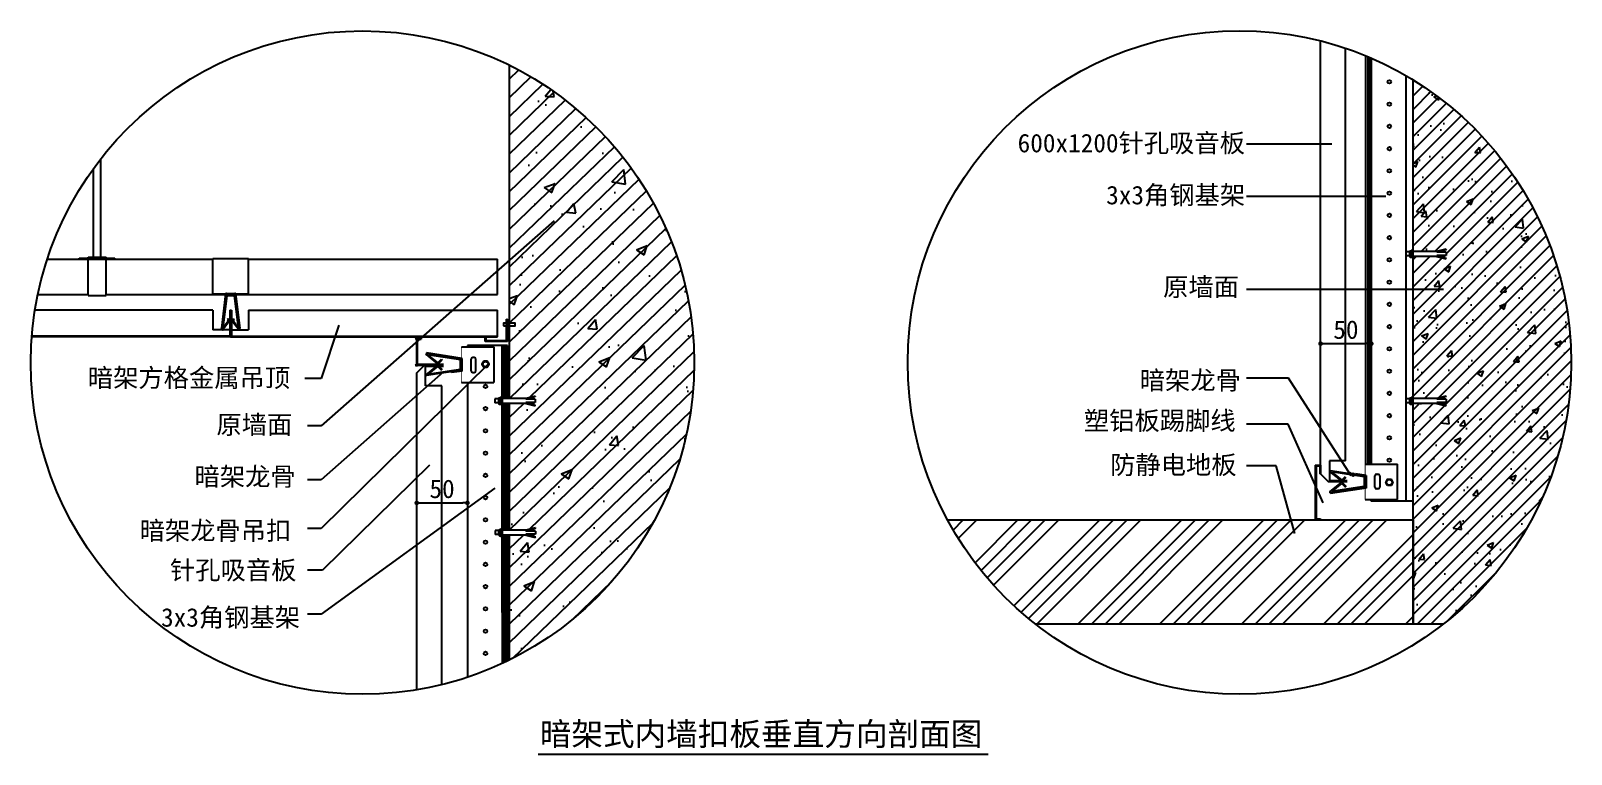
# Model space of a CAD drawing. Extents: x 206 to 5190, y 2053 to 4394.
import ezdxf

# ---------------------------------------------------------------- set-up
doc = ezdxf.new("R2010")
doc.units = 0
doc.header["$LTSCALE"] = 0.2
doc.header["$MEASUREMENT"] = 0
doc.header["$PDMODE"] = 34
doc.header["$PDSIZE"] = 5
doc.layers.get('0').update_dxf_attribs({"linetype": 'CONTINUOUS'})
doc.layers.get('DEFPOINTS').update_dxf_attribs({"linetype": 'CONTINUOUS'})
for name, color, linetype in [('2', 2, 'CONTINUOUS'), ('3', 3, 'CONTINUOUS'), ('4', 4, 'CONTINUOUS'), ('7', 7, 'CONTINUOUS'), ('BH', 3, 'CONTINUOUS'), ('DIM', 3, 'CONTINUOUS'), ('TEXT', 3, 'CONTINUOUS')]:
    doc.layers.add(name, color=color, linetype=linetype)
doc.styles.add('HZ', font='')
doc.styles.get('HZ').set_extended_font_data('仿宋_GB2312')
doc.dimstyles.get("Standard").update_dxf_attribs({"dimscale": 0, "dimtxt": 2.5, "dimasz": 2.5, "dimexe": 1.25, "dimexo": 0.625, "dimtad": 1, "dimdec": 4, "dimtxsty": 'STANDARD', "dimcen": 2.5, "dimclrt": 7, "dimazin": 3, "dimtfac": 1, "dimtdec": 4, "dimtmove": 0, "dimatfit": 3, "dimtolj": 1, "dimtzin": 0})
doc.dimstyles.new('STANDARD$7', dxfattribs={"dimtxt": 20, "dimasz": 5, "dimexe": 0.18, "dimexo": 0.0625, "dimgap": 0.09, "dimtad": 1, "dimdec": 0, "dimzin": 0, "dimtxsty": 'STANDARD', "dimblk1": 'DOT', "dimblk2": 'DOT', "dimsah": 1, "dimcen": 0.09, "dimclrt": 7, "dimazin": 3, "dimtfac": 1, "dimtdec": 4, "dimtmove": 0, "dimatfit": 3, "dimtolj": 1, "dimtzin": 0})

# ---------------------------------------------------------------- blocks, each defined once
blk = doc.blocks.new('_DOT')
at = {"color": 0, "linetype": 'BYBLOCK'}
blk.add_line((-0.5, 0), (-1, 0), dxfattribs=at)
at = {"color": 0, "linetype": 'BYBLOCK', "const_width": 0.5}
blk.add_lwpolyline([(-0.25, 0, 1), (0.25, 0, 1)], format="xyb", close=True, dxfattribs=at)
blk = doc.blocks.new('*D3')
at = {"linetype": 'BYBLOCK'}
blk.add_line((7182, 3322.5), (7316, 3322.5), dxfattribs=at)
at = {"layer": 'DEFPOINTS', "color": 0, "linetype": 'BYBLOCK'}
for p in [(7167, 3322.5), (7331, 3322.5), (7331, 3322.5)]:
    blk.add_point(p, dxfattribs=at)
at = {"linetype": 'BYBLOCK', "xscale": 15, "yscale": 15, "zscale": 15, "rotation": 180}
blk.add_blockref('_DOT', (7167, 3322.5), dxfattribs=at)
at = {"linetype": 'BYBLOCK', "xscale": 15, "yscale": 15, "zscale": 15}
blk.add_blockref('_DOT', (7331, 3322.5), dxfattribs=at)
at = {"linetype": 'BYBLOCK', "insert": (7249, 3367.5), "char_height": 60, "attachment_point": 5, "style": 'HZ'}
blk.add_mtext('\\A1;50', dxfattribs=at)
blk = doc.blocks.new('A$C4B7818A8')
at = {"const_width": 1}
blk.add_lwpolyline([(0, 0.5), (40, 0.5)], dxfattribs=at)
blk = doc.blocks.new('*D2')
at = {"linetype": 'BYBLOCK'}
blk.add_line((10106.6, 3837.8), (10240.6, 3837.8), dxfattribs=at)
at = {"layer": 'DEFPOINTS', "color": 0, "linetype": 'BYBLOCK'}
for p in [(10091.6, 3837.8), (10255.6, 3837.8), (10255.6, 3837.8)]:
    blk.add_point(p, dxfattribs=at)
at = {"linetype": 'BYBLOCK', "xscale": 15, "yscale": 15, "zscale": 15, "rotation": 180}
blk.add_blockref('_DOT', (10091.6, 3837.8), dxfattribs=at)
at = {"linetype": 'BYBLOCK', "xscale": 15, "yscale": 15, "zscale": 15}
blk.add_blockref('_DOT', (10255.6, 3837.8), dxfattribs=at)
at = {"linetype": 'BYBLOCK', "insert": (10173.6, 3882.8), "char_height": 60, "attachment_point": 5, "style": 'HZ'}
blk.add_mtext('\\A1;50', dxfattribs=at)

msp = doc.modelspace()

# ---------------------------------------------------------------- hatches: boundary and pattern name
at = {"layer": 'BH'}
h = msp.add_hatch(dxfattribs=at)
h.set_pattern_fill('ANSI31', color=256, scale=350, angle=359, style=0)
h.set_pattern_definition([(44, (78339.82, 10443.267), (-30.391304, 31.471116), [])])
h.paths.add_polyline_path([(1772.6, 3439.1), (1753.5, 3439.1), (1753.5, 3212.6), (1753.5, 3204.6), (1807, 3204.6), (1837.2, 3212.1), (1837.7, 3210.2), (1831.6, 3208.6), (1831.6, 3201.5), (1837.7, 3201.5), (1837.7, 3191.4), (1831.6, 3191.4), (1831.6, 3184.3), (1837.7, 3182.7), (1837.2, 3180.8), (1807, 3188.3), (1753.5, 3188.3), (1753.5, 2907.1), (1753.5, 2778.1), (1807.6, 2778.1), (1837.8, 2785.6), (1838.3, 2783.7), (1832.2, 2782.1), (1832.2, 2775), (1838.3, 2775), (1838.3, 2764.9), (1832.2, 2764.9), (1832.2, 2757.7), (1838.3, 2756.2), (1837.8, 2754.2), (1807.6, 2761.8), (1753.5, 2761.8), (1753.5, 2357.5, 0.285611), (2352.4, 3320.3, 0.285611), (1753.5, 4283.1), (1753.5, 3447.5), (1772.6, 3447.5)])
h = msp.add_hatch(dxfattribs=at)
h.set_pattern_fill('AR-CONC', color=256, scale=50, style=0)
h.set_pattern_definition([(50, (78339.82, 10443.27), (358.6301, -31.3761), [37.5, -412.5]), (355, (78339.8, 10443.27), (-69.3757, 376.096), [30, -330]), (100.4514, (78369.7, 10440.65), (289.2547, 344.7198), [31.8701, -350.571]), (46.1842, (78339.8, 10543.27), (533.6205, -82.7595), [56.25, -618.75]), (96.6356, (78384.3, 10536.37), (467.3314, 487.059), [47.805, -525.8565]), (351.1842, (78339.8, 10543.27), (467.331, 487.0593), [45, -495]), (21, (78389.82, 10518.27), (298.4535, -201.3094), [37.5, -412.5]), (326, (78389.8, 10518.27), (121.6577, 362.575), [30, -330]), (71.4514, (78414.7, 10501.5), (420.1113, 161.2652), [31.8701, -350.571]), (37.5, (78339.82, 10443.27), (6.07993, 166.44693), [0, -326, 0, -335, 0, -331.25]), (7.5, (78339.82, 10443.27), (131.53477, 197.20586), [0, -191, 0, -318.5, 0, -126.25]), (327.5, (78228.32, 10443.27), (266.91122, -11.27744), [0, -125, 0, -390, 0, -517.5]), (317.5, (78178.32, 10443.27), (291.5931, 50.0525), [0, -162.5, 0, -259, 0, -367.5])])
h.paths.add_polyline_path([(1837.7, 3182.7), (1837.2, 3180.8), (1807, 3188.3), (1753.5, 3188.3), (1753.5, 2907.1), (1753.5, 2778.1), (1807.6, 2778.1), (1837.8, 2785.6), (1838.3, 2783.7), (1832.2, 2782.1), (1832.2, 2775), (1838.3, 2775), (1838.3, 2764.9), (1832.2, 2764.9), (1832.2, 2757.7), (1838.3, 2756.2), (1837.8, 2754.2), (1807.6, 2761.8), (1753.5, 2761.8), (1753.5, 2357.5, 0.285611), (2352.4, 3320.3, 0.285611), (1753.5, 4283.1), (1753.5, 3447.5), (1772.6, 3447.5), (1772.6, 3439.1), (1753.5, 3439.1), (1753.5, 3212.6), (1753.5, 3204.6), (1807, 3204.6), (1837.2, 3212.1), (1837.7, 3210.2), (1831.6, 3208.6), (1831.6, 3201.5), (1837.7, 3201.5), (1837.7, 3191.4), (1831.6, 3191.4), (1831.6, 3184.3)])
h = msp.add_hatch(dxfattribs=at)
h.set_pattern_fill('ANSI31', color=256, scale=250, style=0)
h.set_pattern_definition([(45, (78421.714, 10443.267), (-22.097087, 22.097087), [])])
h.paths.add_polyline_path([(4784.7, 3656.4), (4754.4, 3664), (4678.1, 3664), (4678.1, 3204.6), (4754.4, 3204.6), (4784.7, 3212.1), (4785.2, 3210.2), (4779.1, 3208.6), (4779.1, 3201.5), (4785.2, 3201.5), (4785.2, 3191.4), (4779.1, 3191.4), (4779.1, 3184.3), (4785.2, 3182.7), (4784.7, 3180.8), (4754.4, 3188.3), (4678.1, 3188.3), (4678.1, 2656.9), (4678.1, 2474.4), (4776.7, 2474.4, 0.23105), (5189.9, 3320.7, 0.260712), (4678.1, 4235.4), (4678.1, 3680.2), (4754.4, 3680.2), (4784.7, 3687.8), (4785.2, 3685.8), (4779.1, 3684.3), (4779.1, 3677.2), (4785.2, 3677.2), (4785.2, 3667), (4779.1, 3667), (4779.1, 3659.9), (4785.2, 3658.4)])
h = msp.add_hatch(dxfattribs=at)
h.set_pattern_fill('AR-CONC', color=256, scale=30, style=0)
h.set_pattern_definition([(50, (78421.71, 10443.27), (215.17805, -18.82564), [22.5, -247.5]), (355, (78421.71, 10443.27), (-41.6254, 225.65764), [18, -198]), (100.4514, (78439.65, 10441.7), (173.5528, 206.83186), [19.12206, -210.34263]), (46.1842, (78421.71, 10503.27), (320.1723, -49.6557), [33.75, -371.25]), (96.6356, (78448.4, 10499.13), (280.3988, 292.2354), [28.6831, -315.5139]), (351.1842, (78421.7, 10503.27), (280.3986, 292.2356), [27, -297]), (21, (78451.71, 10488.27), (179.0721, -120.78567), [22.5, -247.5]), (326, (78451.71, 10488.27), (72.9946, 217.545), [18, -198]), (71.4514, (78466.64, 10478.2), (252.0668, 96.75915), [19.12206, -210.34263]), (37.5, (78421.714, 10443.27), (3.64796, 99.86816), [0, -195.6, 0, -201, 0, -198.75]), (7.5, (78421.71, 10443.27), (78.92086, 118.32351), [0, -114.6, 0, -191.1, 0, -75.75]), (327.5, (78354.814, 10443.27), (160.14673, -6.76646), [0, -75, 0, -234, 0, -310.5]), (317.5, (78324.81, 10443.27), (174.95585, 30.0315), [0, -97.5, 0, -155.4, 0, -220.5])])
h.paths.add_polyline_path([(4784.7, 3212.1), (4785.2, 3210.2), (4779.1, 3208.6), (4779.1, 3201.5), (4785.2, 3201.5), (4785.2, 3191.4), (4779.1, 3191.4), (4779.1, 3184.3), (4785.2, 3182.7), (4784.7, 3180.8), (4754.4, 3188.3), (4678.1, 3188.3), (4678.1, 2656.9), (4678.1, 2474.4), (4776.7, 2474.4, 0.23105), (5189.9, 3320.7, 0.260712), (4678.1, 4235.4), (4678.1, 3680.2), (4754.4, 3680.2), (4784.7, 3687.8), (4785.2, 3685.8), (4779.1, 3684.3), (4779.1, 3677.2), (4785.2, 3677.2), (4785.2, 3667), (4779.1, 3667), (4779.1, 3659.9), (4785.2, 3658.4), (4784.7, 3656.4), (4754.4, 3664), (4678.1, 3664), (4678.1, 3204.6), (4754.4, 3204.6)])
h = msp.add_hatch(dxfattribs=at)
h.set_pattern_fill('ANSI34', color=256, scale=250, style=0)
h.set_pattern_definition([(45, (78450.1, 10244.67), (-132.5825, 132.5825), []), (45, (78494.3, 10244.67), (-132.5825, 132.5825), []), (45, (78538.5, 10244.67), (-132.5825, 132.5825), []), (45, (78582.69, 10244.67), (-132.5825, 132.5825), [])])
h.paths.add_polyline_path([(3171.6, 2811.2, 0.103805), (3456.2, 2474.4), (4678.1, 2474.4), (4678.1, 2811.2)])

# ---------------------------------------------------------------- linework, layer by layer
at = {"layer": '2'}
for p, q in [((1753.5, 4283.1), (1753.5, 3212.6)), ((4678.1, 2656.9), (4678.1, 4235.4)), ((1753.5, 3564.8), (1753.5, 3204.6)), ((1753.5, 3188.3), (1753.5, 2907.1)), ((1753.5, 3055.7), (1753.5, 2778.1)), ((4678.1, 2474.4), (4678.1, 3035.5)), ((1753.5, 2761.8), (1753.5, 2357.5))]:
    msp.add_line(p, q, dxfattribs=at)
at = {"layer": '2', "linetype": 'BYBLOCK'}
for p, q in [((3171.6, 2811.2), (4678.1, 2811.2)), ((4678.1, 2811.2), (4678.1, 2474.4)), ((4776.7, 2474.4), (3456.2, 2474.4)), ((4678.1, 2474.4), (3640.6, 2474.4))]:
    msp.add_line(p, q, dxfattribs=at)
at = {"layer": '3'}
for p, q in [((4525.6, 2992.2), (4525.6, 4313.1)), ((4531.4, 4310.7), (4531.4, 2992.2)), ((4537.1, 4308.2), (4537.1, 2992.2)), ((4667.3, 3678.6), (4654.6, 3678.6)), ((4667.3, 3665.8), (4654.6, 3665.8)), ((4766.9, 3678.2), (4754.7, 3678.2)), ((4766.9, 3666), (4754.7, 3666)), ((4779.1, 3684.3), (4766.9, 3678.2)), ((4779.1, 3659.9), (4766.9, 3666)), ((4779.1, 3684.3), (4779.1, 3677.2)), ((4779.1, 3667), (4779.1, 3659.9)), ((852.1, 3489.7), (852.1, 3403.3)), ((852.1, 3403.3), (208.7, 3403.3)), ((852.1, 3403.3), (1716.1, 3403.3)), ((1457.2, 3395.7), (1468.7, 3395.7)), ((1736.4, 3204.6), (1736.4, 3375.8)), ((1742.2, 3204.6), (1742.2, 3375.8)), ((1747.9, 3204.6), (1747.9, 3375.8)), ((1454.3, 3312.4), (1479.2, 3312.4)), ((1457.2, 3315.5), (1540.7, 3315.5)), ((1719.9, 3203), (1707.1, 3203)), ((1719.9, 3190.2), (1707.1, 3190.2)), ((1819.4, 3202.6), (1807.2, 3202.6)), ((1819.4, 3190.4), (1807.2, 3190.4)), ((1831.6, 3208.6), (1819.4, 3202.6)), ((1831.6, 3184.3), (1819.4, 3190.4)), ((1831.6, 3208.6), (1831.6, 3201.5)), ((1831.6, 3191.4), (1831.6, 3184.3)), ((4667.3, 3203), (4654.6, 3203)), ((4667.3, 3190.2), (4654.6, 3190.2)), ((4766.9, 3202.6), (4754.7, 3202.6)), ((4766.9, 3190.4), (4754.7, 3190.4)), ((4779.1, 3208.6), (4766.9, 3202.6)), ((4779.1, 3184.3), (4766.9, 3190.4)), ((4779.1, 3208.6), (4779.1, 3201.5)), ((4779.1, 3191.4), (4779.1, 3184.3)), ((1736.4, 2778.1), (1736.4, 3188.3)), ((1742.2, 2778.1), (1742.2, 3188.3)), ((1747.9, 2778.1), (1747.9, 3188.3)), ((1736.4, 2349.2), (1736.4, 2761.8)), ((1742.2, 2352), (1742.2, 2761.8)), ((1747.9, 2354.7), (1747.9, 2761.8)), ((1820, 2776), (1807.8, 2776)), ((1820, 2763.8), (1807.8, 2763.8)), ((1832.2, 2782.1), (1820, 2776)), ((1832.2, 2757.7), (1820, 2763.8)), ((1832.2, 2782.1), (1832.2, 2775)), ((1832.2, 2764.9), (1832.2, 2757.7))]:
    msp.add_line(p, q, dxfattribs=at)
at = {"layer": '3', "linetype": 'BYBLOCK'}
for p, q in [((4654.6, 3678.6), (4654.6, 3665.8)), ((1454.3, 3398.8), (1468.7, 3398.8)), ((1454.3, 3312.4), (1454.3, 3398.8)), ((1457.2, 3315.5), (1457.2, 3395.7)), ((1468.7, 3398.8), (1468.7, 3395.7)), ((1707.1, 3203), (1707.1, 3190.2)), ((4654.6, 3203), (4654.6, 3190.2)), ((4361.4, 2988.9), (4361.4, 2811.2)), ((4361.4, 2988.9), (4378.9, 2988.9)), ((4364.2, 2985.8), (4364.2, 2814.4)), ((4364.2, 2985.8), (4375.8, 2985.8)), ((4376, 2985.8), (4376, 2960.5)), ((4378.9, 2960.5), (4376, 2960.5)), ((4378.9, 2988.9), (4378.9, 2960.5)), ((4361.4, 2811.2), (4375.8, 2811.2)), ((4364.2, 2814.4), (4378.9, 2814.4)), ((4378.9, 2811.2), (4375.8, 2811.2)), ((4378.9, 2814.4), (4378.9, 2811.2)), ((1707.7, 2776.5), (1707.7, 2763.6))]:
    msp.add_line(p, q, dxfattribs=at)
at = {"layer": '3', "color": 3}
for p, q in [((1720.4, 2776.5), (1707.7, 2776.5)), ((1720.4, 2763.6), (1707.7, 2763.6))]:
    msp.add_line(p, q, dxfattribs=at)
at = {"layer": '3'}
for centre, radius in [((1278.9, 3320.3), 1073.4), ((4116.4, 3320.7), 1073.4), ((4601.5, 4228.8), 5.68), ((4601.5, 4156.8), 5.68), ((4601.5, 4084.8), 5.68), ((4601.5, 4012.8), 5.68), ((4601.5, 3940.8), 5.68), ((4601.5, 3868.8), 5.68), ((4601.5, 3796.8), 5.68), ((4601.5, 3724.8), 5.68), ((4601.5, 3724.8), 5.68), ((4601.5, 3652.8), 5.68), ((4601.5, 3580.8), 5.68), ((4601.5, 3508.8), 5.68), ((4601.5, 3436.8), 5.68), ((4601.5, 3364.8), 5.68), ((4601.5, 3292.8), 5.68), ((1676.9, 3243.3), 5.68), ((4601.5, 3220.8), 5.68), ((1676.9, 3171.3), 5.68), ((4601.5, 3148.8), 5.68), ((1676.9, 3099.3), 5.68), ((4601.5, 3076.8), 5.68), ((1676.9, 3027.3), 5.68), ((4601.5, 3004.8), 5.68), ((1676.9, 2955.3), 5.68), ((1676.9, 2883.3), 5.68), ((1676.9, 2811.3), 5.68), ((1676.9, 2739.3), 5.68), ((1676.9, 2667.3), 5.68), ((1676.9, 2595.3), 5.68), ((1676.9, 2523.3), 5.68), ((1676.9, 2451.3), 5.68), ((1676.9, 2379.3), 5.68)]:
    msp.add_circle(centre, radius, dxfattribs=at)
at = {"layer": '4'}
for p, q in [((408.5, 3661.3), (408.5, 3948.5)), ((431.6, 3661.3), (431.6, 3979.2)), ((362.5, 3658.5), (477.7, 3658.5)), ((362.5, 3655.6), (362.5, 3658.5)), ((391.3, 3658.5), (391.3, 3661.3)), ((391.3, 3661.3), (448.9, 3661.3)), ((391.3, 3537.5), (391.3, 3655.6)), ((448.9, 3658.5), (448.9, 3661.3)), ((448.9, 3537.5), (448.9, 3655.6)), ((477.7, 3655.6), (477.7, 3658.5)), ((794.5, 3540.4), (794.5, 3657.6)), ((794.5, 3657.6), (909.7, 3657.6)), ((909.7, 3540.4), (909.7, 3657.6)), ((794.5, 3542.4), (909.7, 3542.4)), ((835.9, 3542.4), (822.1, 3431.7)), ((837.7, 3540.4), (824.1, 3431.4)), ((838.2, 3544.4), (865.9, 3544.4)), ((839.6, 3540.4), (864.5, 3540.4)), ((866.4, 3540.4), (880.1, 3431.4)), ((868.2, 3542.4), (882.1, 3431.7)), ((391.3, 3537.5), (448.9, 3537.5)), ((840.2, 3537.5), (827.2, 3433.2)), ((840.2, 3537.5), (863.9, 3537.5)), ((863.9, 3537.5), (877, 3433.2)), ((827.2, 3433.2), (845.3, 3456.3)), ((828.2, 3429.7), (848.5, 3455.7)), ((842.6, 3462.2), (840.8, 3459.9)), ((840.8, 3459.9), (845.3, 3456.3)), ((842.6, 3462.2), (848.2, 3457.7)), ((876, 3429.7), (855.6, 3455.7)), ((861.6, 3462.2), (855.9, 3457.7)), ((863.3, 3459.9), (858.8, 3456.3)), ((877, 3433.2), (858.8, 3456.3)), ((861.6, 3462.2), (863.3, 3459.9)), ((1744.8, 3391.3), (1744.8, 3460.4)), ((826.3, 3428.9), (828.2, 3428.9)), ((826.3, 3426.8), (828.2, 3426.8)), ((828.2, 3428.9), (828.2, 3426.8)), ((876, 3428.9), (876, 3426.8)), ((877.8, 3428.9), (876, 3428.9)), ((877.8, 3426.8), (876, 3426.8)), ((1679.1, 3391.3), (1679.1, 3402.8)), ((1484.7, 3346.1), (1522.8, 3315.2)), ((1486.2, 3351.5), (1485.8, 3348.7)), ((1598.7, 3331.7), (1485.8, 3348.7)), ((1601.5, 3334.1), (1486.2, 3351.5)), ((1494.7, 3341.7), (1522.6, 3319.1)), ((1595.8, 3329.2), (1495.8, 3344.3)), ((1484.7, 3280.9), (1519.7, 3309.3)), ((1598.7, 3295.4), (1485.8, 3278.4)), ((1494.7, 3285.3), (1522.6, 3308)), ((1595.8, 3297.9), (1495.8, 3282.8)), ((1522.6, 3319.1), (1534.6, 3331)), ((1522.6, 3308), (1534.6, 3296)), ((1522.8, 3315.2), (1536.6, 3329)), ((1525.4, 3309.3), (1536.6, 3298.1)), ((1534.6, 3331), (1536.6, 3329)), ((1601.5, 3292.9), (1567.3, 3287.8)), ((1567.3, 3290.7), (1567.3, 3287.8)), ((1595.8, 3297.9), (1595.8, 3329.2)), ((1598.7, 3295.4), (1598.7, 3331.7)), ((1601.5, 3292.9), (1601.5, 3334.1))]:
    msp.add_line(p, q, dxfattribs=at)
at = {"layer": '4', "linetype": 'BYBLOCK'}
for p, q in [((1744.8, 3460.4), (1747.9, 3460.4)), ((1747.9, 3388.4), (1747.9, 3460.4)), ((1675.9, 3402.8), (1679.1, 3402.8)), ((1675.9, 3388.4), (1675.9, 3402.8)), ((1744.8, 3391.3), (1679.1, 3391.3)), ((1598.7, 3371.1), (1703.3, 3371.1)), ((1747.9, 3388.4), (1675.9, 3388.4)), ((1703.3, 3371.1), (1703.3, 3255.9)), ((1598.7, 3255.9), (1703.3, 3255.9))]:
    msp.add_line(p, q, dxfattribs=at)
msp.add_lwpolyline([(1671.1, 3325.3), (1665.4, 3315.3), (1671.1, 3305.4), (1682.7, 3305.4), (1688.4, 3315.3), (1682.7, 3325.3)], close=True, dxfattribs=at)
msp.add_circle((1676.9, 3315.3), 8.73, dxfattribs=at)
at = {"layer": '4'}
for centre, radius, start, end in [((838.2, 3542.1), 2.3, 90, 172.8667), ((839.6, 3538.2), 2.16, 90, 172.8667), ((864.5, 3538.2), 2.16, 7.1333, 90), ((865.9, 3542.1), 2.3, 7.1333, 90), ((847.4, 3456.6), 1.44, 321.9281, 51.9281), ((856.8, 3456.6), 1.44, 128.0719, 218.0719), ((826.3, 3431.2), 4.32, 172.8667, 270), ((826.3, 3431.2), 2.3, 172.8667, 321.9281), ((877.8, 3431.2), 2.3, 218.0719, 7.1333), ((877.8, 3431.2), 4.32, 270, 7.1333), ((1485.6, 3347.3), 1.44, 81.4162, 230.9564), ((1495.6, 3342.8), 1.44, 81.4162, 230.9564), ((1485.6, 3279.8), 1.44, 129.0436, 278.5838), ((1495.6, 3284.2), 1.44, 129.0436, 278.5838)]:
    msp.add_arc(centre, radius, start, end, dxfattribs=at)
at = {"layer": '7'}
for p, q in [((4378.9, 2988.9), (4378.9, 4361.5)), ((4459.5, 3002.4), (4459.5, 4337.8)), ((4655.2, 4249.1), (4655.2, 2872.3)), ((4667.3, 3664.5), (4667.3, 3679.7)), ((4667.3, 3677.2), (4675.4, 3677.2)), ((4667.3, 3667), (4675.4, 3667)), ((4669.3, 3682.3), (4675.4, 3682.3)), ((4669.3, 3661.9), (4669.3, 3682.3)), ((4669.3, 3661.9), (4675.4, 3661.9)), ((4677.5, 3686.3), (4675.4, 3686.3)), ((4675.4, 3657.9), (4675.4, 3686.3)), ((4677.5, 3657.9), (4675.4, 3657.9)), ((4754.4, 3680.2), (4677.5, 3680.2)), ((4754.4, 3664), (4677.5, 3664)), ((4784.7, 3687.8), (4754.4, 3680.2)), ((4754.4, 3664), (4784.7, 3656.4)), ((4785.2, 3685.8), (4754.7, 3678.2)), ((4754.7, 3678.2), (4754.7, 3677.2)), ((4785.2, 3677.2), (4754.7, 3677.2)), ((4785.2, 3667), (4754.7, 3667)), ((4754.7, 3666), (4785.2, 3658.4)), ((4784.7, 3687.8), (4785.2, 3685.8)), ((4784.7, 3656.4), (4785.2, 3658.4)), ((4785.2, 3677.2), (4785.2, 3667)), ((1747.9, 3375.8), (1618.3, 3375.8)), ((1730.7, 2511.7), (1730.7, 3375.8)), ((1730.7, 3375.8), (1730.7, 2346.5)), ((1454.3, 3287.5), (1479.2, 3312.4)), ((1479.2, 3312.4), (1540.7, 3312.4)), ((1483.1, 3245.7), (1483.1, 3309.3)), ((1483.1, 3309.3), (1540.7, 3309.3)), ((1454.3, 2261.3), (1454.3, 3287.5)), ((1535, 3245.7), (1483.1, 3245.7)), ((1535, 2277.8), (1535, 3245.7)), ((1719.9, 3188.8), (1719.9, 3204.1)), ((1719.9, 3201.5), (1728, 3201.5)), ((1719.9, 3191.4), (1728, 3191.4)), ((1721.9, 3206.6), (1728, 3206.6)), ((1721.9, 3186.3), (1721.9, 3206.6)), ((1730, 3210.7), (1728, 3210.7)), ((1728, 3182.2), (1728, 3210.7)), ((1807, 3204.6), (1730, 3204.6)), ((1837.2, 3212.1), (1807, 3204.6)), ((1837.7, 3210.2), (1807.2, 3202.6)), ((1807.2, 3202.6), (1807.2, 3201.5)), ((1837.7, 3201.5), (1807.2, 3201.5)), ((1837.7, 3191.4), (1807.2, 3191.4)), ((1807.2, 3190.4), (1837.7, 3182.7)), ((1837.2, 3212.1), (1837.7, 3210.2)), ((1837.7, 3201.5), (1837.7, 3191.4)), ((4667.3, 3188.8), (4667.3, 3204.1)), ((4667.3, 3201.5), (4675.4, 3201.5)), ((4667.3, 3191.4), (4675.4, 3191.4)), ((4669.3, 3206.6), (4675.4, 3206.6)), ((4669.3, 3186.3), (4669.3, 3206.6)), ((4675.4, 3182.2), (4675.4, 3210.7)), ((4677.5, 3210.7), (4675.4, 3210.7)), ((4754.4, 3204.6), (4677.5, 3204.6)), ((4784.7, 3212.1), (4754.4, 3204.6)), ((4785.2, 3210.2), (4754.7, 3202.6)), ((4754.7, 3202.6), (4754.7, 3201.5)), ((4785.2, 3201.5), (4754.7, 3201.5)), ((4785.2, 3191.4), (4754.7, 3191.4)), ((4754.7, 3190.4), (4785.2, 3182.7)), ((4784.7, 3212.1), (4785.2, 3210.2)), ((4785.2, 3201.5), (4785.2, 3191.4)), ((1721.9, 3186.3), (1728, 3186.3)), ((1730, 3182.2), (1728, 3182.2)), ((1807, 3188.3), (1730, 3188.3)), ((1807, 3188.3), (1837.2, 3180.8)), ((1837.2, 3180.8), (1837.7, 3182.7)), ((4669.3, 3186.3), (4675.4, 3186.3)), ((4677.5, 3182.2), (4675.4, 3182.2)), ((4754.4, 3188.3), (4677.5, 3188.3)), ((4754.4, 3188.3), (4784.7, 3180.8)), ((4784.7, 3180.8), (4785.2, 3182.7)), ((4407.7, 3002.4), (4407.7, 2938.8)), ((4459.5, 3002.4), (4407.7, 3002.4)), ((4378.9, 2960.6), (4403.8, 2935.7)), ((4409.3, 2967.2), (4447.4, 2936.3)), ((4523.2, 2952.7), (4410.4, 2969.7)), ((4419.3, 2962.8), (4447.2, 2940.1)), ((4520.4, 2950.2), (4420.4, 2965.3)), ((4447.2, 2940.1), (4459.1, 2952.1)), ((4447.4, 2936.3), (4461.2, 2950)), ((4491.8, 2957.4), (4491.8, 2960.4)), ((4526.1, 2955.2), (4491.8, 2960.4)), ((4520.4, 2950.2), (4520.4, 2918.9)), ((4523.2, 2952.7), (4523.2, 2916.5)), ((4403.8, 2935.7), (4465.3, 2935.7)), ((4407.7, 2938.8), (4465.3, 2938.8)), ((4409.3, 2902), (4447.4, 2932.9)), ((4523.2, 2916.5), (4410.4, 2899.4)), ((4526.1, 2914), (4410.8, 2896.6)), ((4419.3, 2906.4), (4447.2, 2929)), ((4520.4, 2918.9), (4420.4, 2903.9)), ((4447.2, 2929), (4459.1, 2917.1)), ((4447.4, 2932.9), (4461.2, 2919.1)), ((4678.1, 2872.3), (4542.9, 2872.3)), ((1720.4, 2762.3), (1720.4, 2777.6)), ((1720.4, 2775), (1728.6, 2775)), ((1720.4, 2764.9), (1728.6, 2764.9)), ((1722.5, 2780.1), (1728.6, 2780.1)), ((1722.5, 2759.8), (1722.5, 2780.1)), ((1722.5, 2759.8), (1728.6, 2759.8)), ((1730.6, 2784.2), (1728.6, 2784.2)), ((1728.6, 2755.7), (1728.6, 2784.2)), ((1730.6, 2755.7), (1728.6, 2755.7)), ((1807.6, 2778.1), (1730.6, 2778.1)), ((1807.6, 2761.8), (1730.6, 2761.8)), ((1837.8, 2785.6), (1807.6, 2778.1)), ((1807.6, 2761.8), (1837.8, 2754.2)), ((1838.3, 2783.7), (1807.8, 2776)), ((1807.8, 2776), (1807.8, 2775)), ((1838.3, 2775), (1807.8, 2775)), ((1838.3, 2764.9), (1807.8, 2764.9)), ((1807.8, 2763.8), (1838.3, 2756.2)), ((1837.8, 2785.6), (1838.3, 2783.7)), ((1837.8, 2754.2), (1838.3, 2756.2)), ((1838.3, 2775), (1838.3, 2764.9))]:
    msp.add_line(p, q, dxfattribs=at)
at = {"layer": '7', "linetype": 'BYBLOCK'}
for p, q in [((4542.9, 4305.8), (4542.9, 2992.2)), ((1716.1, 3540.4), (1716.1, 3655.6)), ((1716.1, 3403.3), (1716.1, 3489.7)), ((1618.3, 3375.8), (1618.3, 3371.1)), ((1629.8, 3330.7), (1629.8, 3294.4)), ((1640, 3336.5), (1635.6, 3336.5)), ((1645.7, 3294.4), (1645.7, 3330.7)), ((1618.3, 3255.9), (1618.3, 2301.9)), ((1635.6, 3288.7), (1640, 3288.7)), ((4523.2, 2992.2), (4627.9, 2992.2)), ((4627.9, 2877), (4627.9, 2992.2)), ((4554.4, 2917.4), (4554.4, 2953.7)), ((4560.2, 2959.5), (4564.5, 2959.5)), ((4570.3, 2953.7), (4570.3, 2917.4)), ((4564.5, 2911.6), (4560.2, 2911.6)), ((4523.2, 2877), (4627.9, 2877)), ((4542.9, 2872.3), (4542.9, 2877))]:
    msp.add_line(p, q, dxfattribs=at)
at = {"layer": '7', "color": 0}
for p, q in [((259.2, 3655.6), (794.5, 3655.6)), ((909.7, 3655.6), (1716.1, 3655.6)), ((228.3, 3540.4), (391.3, 3540.4)), ((448.9, 3540.4), (1716.1, 3540.4)), ((794.5, 3489.7), (219, 3489.7)), ((794.5, 3489.7), (794.5, 3426.4)), ((849.2, 3489.7), (849.2, 3406.2)), ((849.2, 3489.7), (854.9, 3489.7)), ((854.9, 3489.7), (854.9, 3406.2)), ((909.7, 3489.7), (1716.1, 3489.7)), ((909.7, 3489.7), (909.7, 3426.4)), ((849.2, 3406.2), (209, 3406.2)), ((849.2, 3426.4), (794.5, 3426.4)), ((854.9, 3426.4), (909.7, 3426.4)), ((854.9, 3406.2), (1716.1, 3406.2)), ((4526.1, 2955.2), (4526.1, 2914))]:
    msp.add_line(p, q, dxfattribs=at)
at = {"layer": '7', "linetype": 'BYBLOCK'}
for points in [[(1735, 3439.1), (1772.6, 3439.1), (1772.6, 3447.5), (1735, 3447.5)], [(4595.7, 2922.8), (4589.9, 2932.8), (4595.7, 2942.8), (4607.2, 2942.8), (4613, 2932.8), (4607.2, 2922.8)]]:
    msp.add_lwpolyline(points, close=True, dxfattribs=at)
msp.add_circle((4601.5, 2932.8), 8.73, dxfattribs=at)
at = {"layer": '7'}
for centre, radius, start, end in [((4669.9, 3679.7), 2.6, 102.6804, 257.3196), ((4674.7, 3672.1), 7.37, 136.3972, 223.6028), ((4669.9, 3664.5), 2.6, 102.6804, 257.3196), ((1722.5, 3204.1), 2.6, 102.6804, 257.3196), ((1727.2, 3196.5), 7.37, 136.3972, 223.6028), ((1722.5, 3188.8), 2.6, 102.6804, 257.3196), ((4669.9, 3204.1), 2.6, 102.6804, 257.3196), ((4674.7, 3196.5), 7.37, 136.3972, 223.6028), ((4669.9, 3188.8), 2.6, 102.6804, 257.3196), ((4410.2, 2968.3), 1.44, 81.4162, 230.9564), ((4420.2, 2963.9), 1.44, 81.4162, 230.9564), ((4410.2, 2900.9), 1.44, 129.0436, 278.5838), ((4420.2, 2905.3), 1.44, 129.0436, 278.5838), ((1723, 2777.6), 2.6, 102.6804, 257.3196), ((1727.8, 2769.9), 7.37, 136.3972, 223.6028), ((1723, 2762.3), 2.6, 102.6804, 257.3196)]:
    msp.add_arc(centre, radius, start, end, dxfattribs=at)
at = {"layer": '7', "linetype": 'BYBLOCK'}
for centre, start, end in [((1635.6, 3330.7), 90, 180), ((1635.6, 3294.4), 180, 270), ((1640, 3330.7), 0, 90), ((1640, 3294.4), 270, 360), ((4560.2, 2953.7), 90, 180), ((4564.5, 2953.7), 0, 90), ((4560.2, 2917.4), 180, 270), ((4564.5, 2917.4), 270, 0)]:
    msp.add_arc(centre, 5.76, start, end, dxfattribs=at)
at = {"layer": '7', "color": 0, "linetype": 'BYBLOCK'}
for p in [(1454.3, 3398.8), (1454.3, 3312.4)]:
    msp.add_point(p, dxfattribs=at)
at = {"layer": 'TEXT', "color": 6}
msp.add_line((1847, 2053.1), (3302.9, 2053.1), dxfattribs=at)

# ---------------------------------------------------------------- block references
at = {"layer": '7', "linetype": 'BYBLOCK', "yscale": 2.88, "zscale": 2.88, "rotation": 90}
for p, xscale in [((1600.1, 3255.9), 2.88), ((4524.7, 2992.2), -2.88)]:
    msp.add_blockref('A$C4B7818A8', p, dxfattribs=dict(at, xscale=xscale))
at = {"layer": '7', "color": 6, "linetype": 'BYBLOCK', "xscale": 14.4, "yscale": 14.4, "zscale": 14.4, "rotation": 330.5977282538939}
msp.add_blockref('_DOT', (4484.3, 2957.6), dxfattribs=at)

# ---------------------------------------------------------------- texts
at = {"layer": '3', "color": 3, "style": 'HZ'}
for s, p in [('600x1200针孔吸音板', (3398.7, 4000.8)), ('3x3角钢基架', (3685.2, 3832.5)), ('原墙面', (3869.6, 3535.5)), ('暗架方格金属吊顶', (390, 3241.3)), ('暗架龙骨', (3793.7, 3233.2)), ('原墙面', (806.2, 3089.7)), ('塑铝板踢脚线', (3613.1, 3102.6)), ('暗架龙骨', (735.3, 2921.8)), ('防静电地板', (3697.9, 2959.5)), ('暗架龙骨吊扣', (557.6, 2746.7)), ('针孔吸音板 ', (655.8, 2618.7)), ('3x3角钢基架', (626.9, 2465.8))]:
    msp.add_text(s, height=60, dxfattribs=at).set_placement(p)
at = {"layer": '3', "style": 'HZ'}
msp.add_text('暗架式内墙扣板垂直方向剖面图', height=75, dxfattribs=at).set_placement((1852.3, 2081.1))

# ---------------------------------------------------------------- dimensions: what is measured, and where the dimension line sits
at = {"layer": 'DIM', "linetype": 'BYBLOCK'}
for base, p1, p2, picture, middle in [((4542.9, 3381.7), (4378.9, 3381.7), (4542.9, 3381.7), '*D2', (4460.9, 3426.7)), ((1618.3, 2866.4), (1454.3, 2866.4), (1618.3, 2866.4), '*D3', (1536.3, 2911.4))]:
    dim = msp.add_linear_dim(base=base, p1=p1, p2=p2, text='50', dimstyle='STANDARD', override={"dimscale": 30, "dimtxt": 2, "dimasz": 0.5, "dimexe": 1, "dimexo": 1, "dimgap": 0.5, "dimdec": 0, "dimtxsty": 'HZ', "dimblk1": 'DOT', "dimblk2": 'DOT', "dimsah": 1, "dimcen": 0, "dimclrd": 256, "dimclre": 256, "dimclrt": 256, "dimtfac": 0.5, "dimtdec": 0}, dxfattribs=at)
    dim.commit()
    dim.dimension.update_dxf_attribs({"geometry": picture, "text_midpoint": middle, "insert": (-5712.7, -456.1)})

# ---------------------------------------------------------------- leaders
at = {"layer": 'DIM'}
for points in [[(4415.5, 4027.3), (4138.9, 4027.3)], [(4590.6, 3857.4), (4138.9, 3857.4)], [(1898.7, 3778.7), (1145, 3116.1), (1100.6, 3116.1)], [(4776.4, 3557.3), (4138.9, 3557.3)], [(1202.7, 3441.2), (1145, 3268.7), (1091.8, 3268.7)], [(1685.6, 3315.3), (1145, 2783.5), (1100.6, 2783.5)], [(1539.7, 3289.4), (1145, 2941.3), (1100.6, 2941.3)], [(4478.2, 2954.2), (4274.9, 3269.7), (4138.9, 3269.7)], [(4387.2, 2866.2), (4273.7, 3121), (4138.9, 3121)], [(1495.1, 2988.5), (1149.1, 2648.6), (1100.6, 2648.6)], [(4295.7, 2767.8), (4234.8, 2986.4), (4138.9, 2986.4)], [(1707.3, 2914.1), (1145, 2506.3), (1100.6, 2506.3)]]:
    msp.add_leader(points, dimstyle='STANDARD$7', override={"dimscale": 30, "dimtxt": 2, "dimasz": 0.5, "dimexe": 1, "dimexo": 1, "dimgap": 0.5, "dimdec": 0, "dimtxsty": 'HZ', "dimcen": 0, "dimclrd": 256, "dimclre": 256, "dimclrt": 256, "dimtfac": 0.5, "dimtdec": 0}, dxfattribs=at)

doc.saveas('drawing.dxf')
